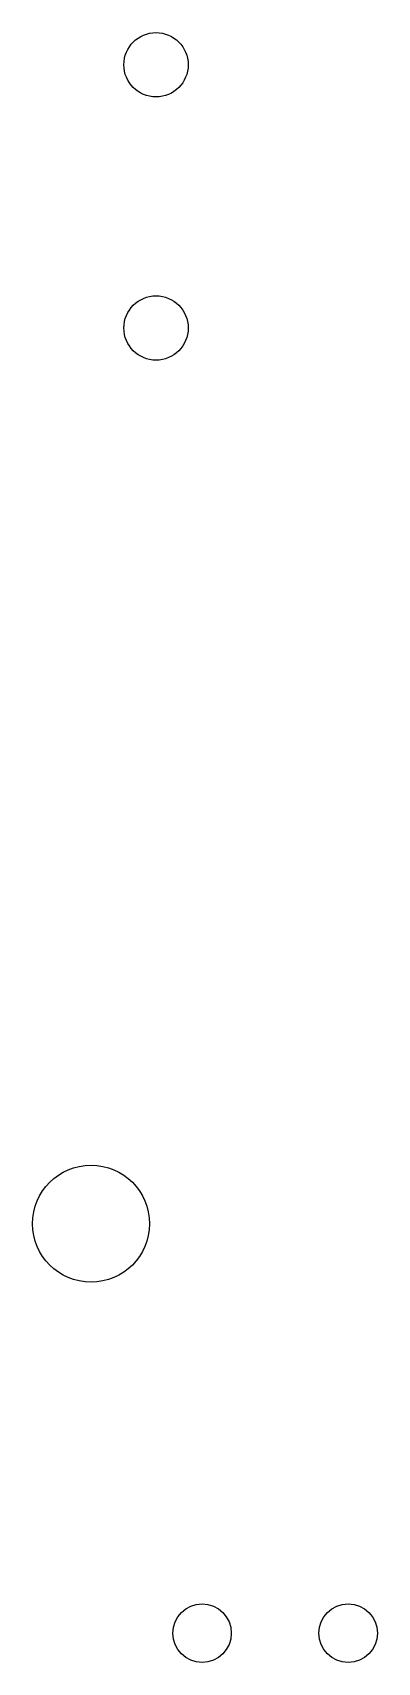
# Model space of a CAD drawing. Extents: x 10 to 584, y -410 to -10.
# Drawn here: x 220.61 to 226.51, y -97.42 to -69.56 of the extents above; entities that cross this region are included whole.
import ezdxf

# ---------------------------------------------------------------- set-up
doc = ezdxf.new("R2010")
doc.units = 0
doc.layers.add('BLACK', color=7, linetype='CONTINUOUS')

msp = doc.modelspace()

# ---------------------------------------------------------------- linework, layer by layer
at = {"layer": 'BLACK'}
for centre, radius in [((222.719, -70.1108), 0.55), ((222.719, -74.6108), 0.55), ((221.607, -89.9228), 1), ((223.507, -96.9228), 0.5), ((226.007, -96.9228), 0.5)]:
    msp.add_circle(centre, radius, dxfattribs=at)

doc.saveas('drawing.dxf')
